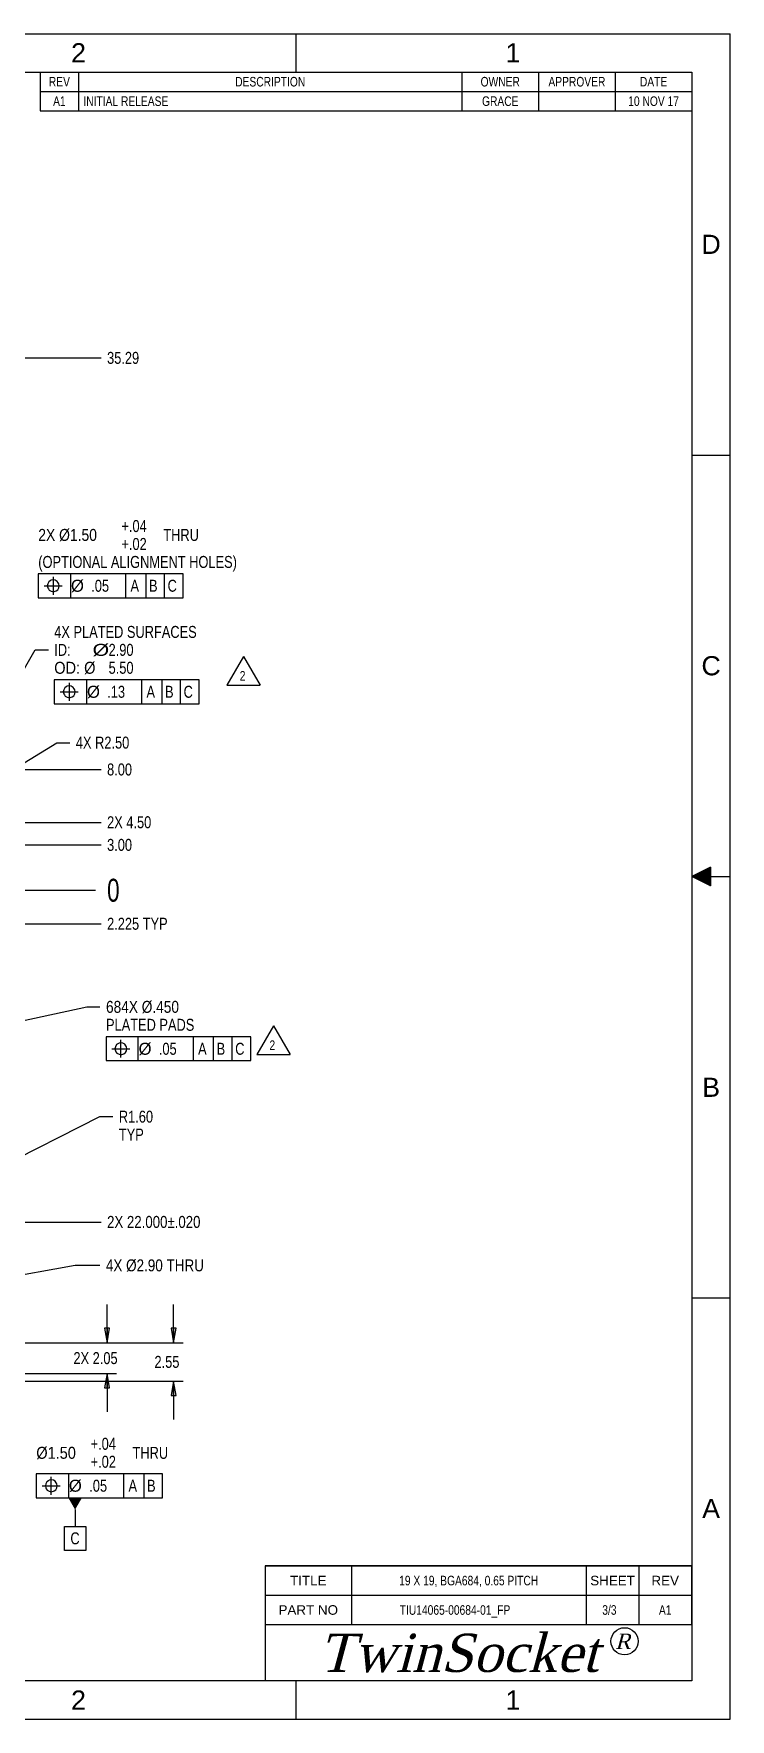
# Model space of a CAD drawing. Header units: inches. Extents: x 0 to 173, y 0 to 112.
# Drawn here: x 126.6 to 172.7, y 0 to 111.8 of the extents above; entities that cross this region are included whole.
import ezdxf
from ezdxf.enums import TextEntityAlignment as Align

# ---------------------------------------------------------------- set-up
doc = ezdxf.new("R2010")
doc.units = ezdxf.units.IN
doc.header["$LTSCALE"] = 0.374
doc.header["$MEASUREMENT"] = 0
doc.layers.get('0').update_dxf_attribs({"linetype": 'CONTINUOUS'})
for name, color, linetype in [('TIU14065-00684-01_DXF_DIMENSION', 7, 'CONTINUOUS'), ('TIU14065-00684-01_DXF_FORMAT', 7, 'CONTINUOUS'), ('TIU14065-00684-01_DXF_TABLE', 7, 'CONTINUOUS'), ('TIU14065-006DXF_CONTINUOUS_LINE', 7, 'CONTINUOUS')]:
    doc.layers.add(name, color=color, linetype=linetype)
doc.styles.get("Standard").update_dxf_attribs({"font": 'txt', "width": 0.8})
doc.styles.add('TEXTSTYLE_1', font='ARIAL.TTF')
doc.styles.add('TEXTSTYLE_2', font='GEORGIA.TTF')
doc.styles.add('TEXTSTYLE_3', font='txt', dxfattribs={"width": 0.8})

# ---------------------------------------------------------------- blocks, each defined once
blk = doc.blocks.new('_CLOSED')
at = {"color": 0, "linetype": 'ByBlock'}
for p, q in [((0, 0), (-1, 0.17)), ((-1, 0.17), (-1, -0.17)), ((-1, -0.17), (0, 0)), ((-1, 0), (0, 0))]:
    blk.add_line(p, q, dxfattribs=at)

msp = doc.modelspace()

# ---------------------------------------------------------------- linework, layer by layer
at = {"layer": 'TIU14065-00684-01_DXF_DIMENSION', "color": 2, "linetype": 'Continuous'}
for p, q in [((123.93, 90.26), (131.03, 90.26)), ((136.47, 75.95), (126.87, 75.95)), ((126.87, 75.95), (126.87, 74.36)), ((127.27, 75.15), (128.46, 75.15)), ((127.5, 75.29), (127.47, 75.15)), ((127.47, 75.15), (127.5, 75.02)), ((127.57, 75.42), (127.5, 75.29)), ((127.5, 75.02), (127.54, 74.95)), ((127.54, 74.95), (127.6, 74.86)), ((127.67, 75.48), (127.57, 75.42)), ((127.73, 75.52), (127.67, 75.48)), ((127.87, 75.55), (127.73, 75.52)), ((127.87, 74.56), (127.87, 75.75)), ((128, 75.52), (127.87, 75.55)), ((128.13, 75.45), (128, 75.52)), ((128.06, 74.82), (128.16, 74.89)), ((128.2, 75.35), (128.13, 75.45)), ((128.16, 74.89), (128.23, 75.02)), ((128.23, 75.29), (128.2, 75.35)), ((128.26, 75.15), (128.23, 75.29)), ((128.23, 75.02), (128.26, 75.15)), ((129.02, 74.36), (129.02, 75.95)), ((132.68, 74.36), (132.68, 75.95)), ((134.01, 74.36), (134.01, 75.95)), ((135.24, 74.36), (135.24, 75.95)), ((136.47, 74.36), (136.47, 75.95)), ((126.87, 74.36), (136.47, 74.36)), ((127.6, 74.86), (127.73, 74.79)), ((127.73, 74.79), (127.87, 74.76)), ((127.87, 74.76), (128, 74.79)), ((128, 74.79), (128.06, 74.82)), ((120.84, 60.73), (126.66, 70.9)), ((126.66, 70.9), (127.54, 70.9)), ((137.53, 68.92), (127.93, 68.92)), ((127.93, 68.92), (127.93, 67.33)), ((128.56, 68.26), (128.53, 68.12)), ((128.63, 68.39), (128.56, 68.26)), ((128.73, 68.46), (128.63, 68.39)), ((128.79, 68.49), (128.73, 68.46)), ((128.93, 68.52), (128.79, 68.49)), ((128.93, 67.53), (128.93, 68.72)), ((129.06, 68.49), (128.93, 68.52)), ((129.19, 68.42), (129.06, 68.49)), ((129.26, 68.32), (129.19, 68.42)), ((129.29, 68.26), (129.26, 68.32)), ((129.32, 68.12), (129.29, 68.26)), ((130.08, 67.33), (130.08, 68.92)), ((133.74, 67.33), (133.74, 68.92)), ((135.07, 67.33), (135.07, 68.92)), ((136.3, 67.33), (136.3, 68.92)), ((137.53, 67.33), (137.53, 68.92)), ((127.93, 67.33), (137.53, 67.33)), ((128.33, 68.12), (129.52, 68.12)), ((128.53, 68.12), (128.56, 67.99)), ((128.56, 67.99), (128.6, 67.93)), ((128.6, 67.93), (128.66, 67.83)), ((128.66, 67.83), (128.79, 67.76)), ((128.79, 67.76), (128.93, 67.73)), ((128.93, 67.73), (129.06, 67.76)), ((129.06, 67.76), (129.12, 67.79)), ((129.12, 67.79), (129.22, 67.86)), ((129.22, 67.86), (129.29, 67.99)), ((129.29, 67.99), (129.32, 68.12)), ((123.25, 61.78), (128.09, 64.75)), ((128.09, 64.75), (128.96, 64.75)), ((121.43, 62.97), (131.03, 62.97)), ((120.43, 59.47), (131.03, 59.47)), ((114.38, 57.97), (131.03, 57.97)), ((117.2, 54.97), (130.67, 54.97)), ((113.06, 52.75), (131.03, 52.75)), ((113.61, 43.7), (130.09, 47.24)), ((130.09, 47.24), (130.96, 47.24)), ((140.95, 45.26), (131.36, 45.26)), ((131.36, 45.26), (131.36, 43.67)), ((132.05, 44.73), (131.98, 44.59)), ((132.15, 44.79), (132.05, 44.73)), ((132.22, 44.83), (132.15, 44.79)), ((132.35, 44.86), (132.22, 44.83)), ((132.35, 43.87), (132.35, 45.06)), ((132.48, 44.83), (132.35, 44.86)), ((132.61, 44.76), (132.48, 44.83)), ((132.68, 44.66), (132.61, 44.76)), ((133.5, 43.67), (133.5, 45.26)), ((137.16, 43.67), (137.16, 45.26)), ((138.49, 43.67), (138.49, 45.26)), ((139.72, 43.67), (139.72, 45.26)), ((140.95, 43.67), (140.95, 45.26)), ((131.36, 43.67), (140.95, 43.67)), ((131.75, 44.46), (132.94, 44.46)), ((131.98, 44.59), (131.95, 44.46)), ((131.95, 44.46), (131.98, 44.33)), ((131.98, 44.33), (132.02, 44.26)), ((132.02, 44.26), (132.08, 44.16)), ((132.08, 44.16), (132.22, 44.1)), ((132.22, 44.1), (132.35, 44.06)), ((132.35, 44.06), (132.48, 44.1)), ((132.48, 44.1), (132.55, 44.13)), ((132.55, 44.13), (132.65, 44.2)), ((132.65, 44.2), (132.71, 44.33)), ((132.71, 44.59), (132.68, 44.66)), ((132.74, 44.46), (132.71, 44.59)), ((132.71, 44.33), (132.74, 44.46)), ((118.79, 33.8), (130.94, 39.96)), ((130.94, 39.96), (131.82, 39.96)), ((117.19, 32.97), (131.03, 32.97)), ((121.54, 28.73), (129.31, 30.1)), ((129.31, 30.1), (130.96, 30.1)), ((131.43, 24.97), (131.43, 27.51)), ((135.84, 24.97), (135.84, 27.51)), ((121.43, 24.97), (136.47, 24.97)), ((121.43, 24.97), (132.06, 24.97)), ((112.93, 22.42), (136.47, 22.42)), ((123.93, 22.92), (132.06, 22.92)), ((131.43, 22.92), (131.43, 20.38)), ((135.84, 22.42), (135.84, 19.88)), ((135.11, 16.28), (126.74, 16.28)), ((126.74, 16.28), (126.74, 14.69)), ((127.44, 15.75), (127.37, 15.62)), ((127.54, 15.82), (127.44, 15.75)), ((127.6, 15.85), (127.54, 15.82)), ((127.73, 15.88), (127.6, 15.85)), ((127.73, 14.89), (127.73, 16.08)), ((127.87, 15.85), (127.73, 15.88)), ((128, 15.78), (127.87, 15.85)), ((128.06, 15.68), (128, 15.78)), ((128.1, 15.62), (128.06, 15.68)), ((128.89, 14.69), (128.89, 16.28)), ((132.55, 14.69), (132.55, 16.28)), ((133.88, 14.69), (133.88, 16.28)), ((135.11, 14.69), (135.11, 16.28)), ((126.74, 14.69), (135.11, 14.69)), ((127.14, 15.48), (128.33, 15.48)), ((127.37, 15.62), (127.34, 15.48)), ((127.34, 15.48), (127.37, 15.35)), ((127.37, 15.35), (127.4, 15.29)), ((127.4, 15.29), (127.47, 15.19)), ((127.47, 15.19), (127.6, 15.12)), ((127.6, 15.12), (127.73, 15.09)), ((127.73, 15.09), (127.87, 15.12)), ((127.87, 15.12), (127.93, 15.15)), ((127.93, 15.15), (128.03, 15.22)), ((128.03, 15.22), (128.1, 15.35)), ((128.13, 15.48), (128.1, 15.62)), ((128.1, 15.35), (128.13, 15.48)), ((129.31, 13.9), (129.31, 12.79)), ((128.6, 12.79), (130.03, 12.79)), ((128.6, 11.2), (128.6, 12.79)), ((130.03, 12.79), (130.03, 11.2)), ((130.03, 11.2), (128.6, 11.2))]:
    msp.add_line(p, q, dxfattribs=at)
msp.add_solid([(128.86, 14.69), (129.77, 14.69), (129.31, 13.9)], dxfattribs=at)
at = {"layer": 'TIU14065-00684-01_DXF_FORMAT', "color": 7, "linetype": 'Continuous'}
for p, q in [((0, 111.76), (172.72, 111.76)), ((172.72, 0), (172.72, 111.76)), ((2.54, 109.22), (170.18, 109.22)), ((170.18, 109.22), (170.18, 2.54)), ((171.4, 56.49), (170.18, 55.88)), ((170.19, 55.87), (170.22, 55.9)), ((170.19, 55.88), (170.2, 55.89)), ((170.2, 55.87), (170.24, 55.91)), ((170.21, 55.86), (170.28, 55.93)), ((170.21, 55.87), (170.26, 55.92)), ((170.22, 55.86), (170.3, 55.94)), ((170.23, 55.86), (170.32, 55.95)), ((170.24, 55.85), (170.37, 55.97)), ((170.24, 55.85), (170.35, 55.96)), ((170.25, 55.85), (170.39, 55.98)), ((170.26, 55.84), (170.43, 56)), ((170.26, 55.84), (170.41, 55.99)), ((170.27, 55.83), (170.45, 56.02)), ((170.28, 55.83), (170.49, 56.04)), ((170.28, 55.83), (170.47, 56.03)), ((170.29, 55.82), (170.51, 56.05)), ((170.3, 55.82), (170.53, 56.06)), ((170.31, 55.81), (170.58, 56.08)), ((170.31, 55.82), (170.56, 56.07)), ((170.32, 55.81), (170.6, 56.09)), ((170.33, 55.8), (170.64, 56.11)), ((170.33, 55.81), (170.62, 56.1)), ((170.34, 55.8), (170.66, 56.12)), ((170.35, 55.79), (170.7, 56.14)), ((170.35, 55.8), (170.68, 56.13)), ((170.36, 55.79), (170.72, 56.15)), ((170.37, 55.79), (170.74, 56.16)), ((170.38, 55.78), (170.79, 56.18)), ((170.38, 55.78), (170.77, 56.17)), ((170.39, 55.78), (170.81, 56.19)), ((170.4, 55.77), (170.85, 56.22)), ((170.4, 55.77), (170.83, 56.2)), ((170.41, 55.76), (170.87, 56.23)), ((170.42, 55.76), (170.91, 56.25)), ((170.42, 55.76), (170.89, 56.24)), ((170.43, 55.75), (170.93, 56.26)), ((170.44, 55.75), (170.96, 56.27)), ((170.45, 55.74), (171, 56.29)), ((170.45, 55.75), (170.98, 56.28)), ((170.46, 55.74), (171.02, 56.3)), ((170.47, 55.73), (171.06, 56.32)), ((170.47, 55.74), (171.04, 56.31)), ((170.48, 55.73), (171.08, 56.33)), ((170.49, 55.72), (171.12, 56.35)), ((170.49, 55.73), (171.1, 56.34)), ((170.5, 55.72), (171.14, 56.36)), ((170.51, 55.72), (171.17, 56.37)), ((170.52, 55.71), (171.21, 56.39)), ((170.52, 55.71), (171.19, 56.38)), ((170.53, 55.71), (171.23, 56.4)), ((170.54, 55.7), (171.27, 56.43)), ((170.54, 55.7), (171.25, 56.42)), ((170.55, 55.69), (171.29, 56.44)), ((170.56, 55.69), (171.33, 56.46)), ((170.56, 55.69), (171.31, 56.45)), ((170.57, 55.68), (171.36, 56.47)), ((170.58, 55.68), (171.38, 56.48)), ((170.59, 55.68), (171.4, 56.49)), ((170.59, 55.67), (171.4, 56.48)), ((170.6, 55.67), (171.4, 56.47)), ((170.61, 55.67), (171.4, 56.46)), ((170.61, 55.66), (171.4, 56.45)), ((170.62, 55.66), (171.4, 56.44)), ((170.63, 55.66), (171.4, 56.43)), ((170.63, 55.65), (171.4, 56.42)), ((170.64, 55.65), (171.4, 56.41)), ((170.65, 55.65), (171.4, 56.4)), ((170.66, 55.64), (171.4, 56.39)), ((170.66, 55.64), (171.4, 56.37)), ((170.67, 55.64), (171.4, 56.36)), ((170.68, 55.63), (171.4, 56.35)), ((170.68, 55.63), (171.4, 56.34)), ((170.69, 55.62), (171.4, 56.33)), ((170.7, 55.62), (171.4, 56.32)), ((170.71, 55.62), (171.4, 56.31)), ((170.71, 55.61), (171.4, 56.3)), ((170.72, 55.61), (171.4, 56.29)), ((170.73, 55.61), (171.4, 56.28)), ((170.73, 55.6), (171.4, 56.27)), ((170.74, 55.6), (171.4, 56.26)), ((170.75, 55.6), (171.4, 56.25)), ((170.75, 55.59), (171.4, 56.24)), ((170.76, 55.59), (171.4, 56.23)), ((170.77, 55.59), (171.4, 56.22)), ((170.78, 55.58), (171.4, 56.21)), ((170.78, 55.58), (171.4, 56.2)), ((170.79, 55.58), (171.4, 56.19)), ((170.8, 55.57), (171.4, 56.17)), ((170.8, 55.57), (171.4, 56.16)), ((170.81, 55.56), (171.4, 56.15)), ((170.82, 55.56), (171.4, 56.14)), ((170.82, 55.56), (171.4, 56.13)), ((170.83, 55.55), (171.4, 56.12)), ((170.84, 55.55), (171.4, 56.11)), ((170.85, 55.55), (171.4, 56.1)), ((170.85, 55.54), (171.4, 56.09)), ((170.86, 55.54), (171.4, 56.08)), ((170.87, 55.54), (171.4, 56.07)), ((170.87, 55.53), (171.4, 56.06)), ((170.88, 55.53), (171.4, 56.05)), ((170.89, 55.53), (171.4, 56.04)), ((170.89, 55.52), (171.4, 56.03)), ((170.9, 55.52), (171.4, 56.02)), ((170.91, 55.52), (171.4, 56.01)), ((170.92, 55.51), (171.4, 56)), ((170.92, 55.51), (171.4, 55.99)), ((170.93, 55.51), (171.4, 55.97)), ((170.94, 55.5), (171.4, 55.96)), ((170.94, 55.5), (171.4, 55.95)), ((170.95, 55.49), (171.4, 55.94)), ((170.96, 55.49), (171.4, 55.93)), ((170.96, 55.49), (171.4, 55.92)), ((170.97, 55.48), (171.4, 55.91)), ((170.98, 55.48), (171.4, 55.9)), ((170.99, 55.48), (171.4, 55.89)), ((170.99, 55.47), (171.4, 55.88)), ((171.4, 56.49), (171.4, 55.27)), ((171.4, 55.27), (170.18, 55.88)), ((171, 55.47), (171.4, 55.87)), ((171.01, 55.47), (171.4, 55.86)), ((171.01, 55.46), (171.4, 55.85)), ((171.02, 55.46), (171.4, 55.84)), ((171.03, 55.46), (171.4, 55.83)), ((171.03, 55.45), (171.4, 55.82)), ((171.04, 55.45), (171.4, 55.81)), ((171.05, 55.45), (171.4, 55.8)), ((171.06, 55.44), (171.4, 55.79)), ((171.06, 55.44), (171.4, 55.77)), ((171.07, 55.44), (171.4, 55.76)), ((171.08, 55.43), (171.4, 55.75)), ((171.08, 55.43), (171.4, 55.74)), ((171.09, 55.42), (171.4, 55.73)), ((171.1, 55.42), (171.4, 55.72)), ((171.1, 55.42), (171.4, 55.71)), ((171.11, 55.41), (171.4, 55.7)), ((171.12, 55.41), (171.4, 55.69)), ((171.13, 55.41), (171.4, 55.68)), ((171.13, 55.4), (171.4, 55.67)), ((171.14, 55.4), (171.4, 55.66)), ((171.15, 55.4), (171.4, 55.65)), ((171.15, 55.39), (171.4, 55.64)), ((171.16, 55.39), (171.4, 55.63)), ((171.17, 55.39), (171.4, 55.62)), ((171.18, 55.38), (171.4, 55.61)), ((171.18, 55.38), (171.4, 55.6)), ((171.19, 55.38), (171.4, 55.59)), ((171.2, 55.37), (171.4, 55.57)), ((171.2, 55.37), (171.4, 55.56)), ((171.21, 55.36), (171.4, 55.55)), ((171.22, 55.36), (171.4, 55.54)), ((171.22, 55.36), (171.4, 55.53)), ((171.23, 55.35), (171.4, 55.52)), ((171.24, 55.35), (171.4, 55.51)), ((171.25, 55.35), (171.4, 55.5)), ((171.25, 55.34), (171.4, 55.49)), ((171.26, 55.34), (171.4, 55.48)), ((171.27, 55.34), (171.4, 55.47)), ((171.27, 55.33), (171.4, 55.46)), ((171.28, 55.33), (171.4, 55.45)), ((171.29, 55.33), (171.4, 55.44)), ((171.29, 55.32), (171.4, 55.43)), ((171.3, 55.32), (171.4, 55.42)), ((171.31, 55.32), (171.4, 55.41)), ((171.32, 55.31), (171.4, 55.4)), ((171.32, 55.31), (171.4, 55.39)), ((171.33, 55.31), (171.4, 55.37)), ((171.34, 55.3), (171.4, 55.36)), ((171.34, 55.3), (171.4, 55.35)), ((171.35, 55.29), (171.4, 55.34)), ((171.36, 55.29), (171.4, 55.33)), ((171.36, 55.29), (171.4, 55.32)), ((171.37, 55.28), (171.4, 55.31)), ((171.38, 55.28), (171.4, 55.3)), ((171.39, 55.28), (171.4, 55.29)), ((171.39, 55.27), (171.4, 55.28)), ((171.41, 55.88), (172.72, 55.88)), ((141.91, 10.17), (141.91, 2.55)), ((170.18, 10.17), (141.91, 10.17)), ((170.18, 2.54), (2.54, 2.54)), ((0, 0), (172.72, 0))]:
    msp.add_line(p, q, dxfattribs=at)
at = {"layer": 'TIU14065-00684-01_DXF_FORMAT', "color": 2, "linetype": 'Continuous'}
for p, q in [((143.93, 111.76), (143.93, 109.22)), ((170.18, 83.82), (172.72, 83.82)), ((170.18, 27.94), (172.72, 27.94)), ((141.9, 10.17), (163.17, 10.17)), ((141.9, 10.17), (141.9, 6.28)), ((147.62, 10.17), (147.62, 6.28)), ((163.17, 10.17), (163.17, 6.28)), ((163.17, 10.17), (170.16, 10.17)), ((163.17, 10.17), (163.17, 6.28)), ((166.67, 10.17), (166.67, 6.28)), ((170.16, 10.17), (170.16, 6.28)), ((141.9, 8.22), (163.17, 8.22)), ((163.17, 8.22), (170.16, 8.22)), ((141.9, 6.28), (163.17, 6.28)), ((163.17, 6.28), (170.16, 6.28)), ((143.93, 2.54), (143.93, 0))]:
    msp.add_line(p, q, dxfattribs=at)
at = {"layer": 'TIU14065-00684-01_DXF_FORMAT', "linetype": 'Continuous'}
msp.add_circle((165.72, 5.17), 0.903, dxfattribs=at)
at = {"layer": 'TIU14065-00684-01_DXF_TABLE', "color": 2, "linetype": 'Continuous'}
for p, q in [((127, 109.22), (170.18, 109.22)), ((127, 109.22), (127, 106.64)), ((129.54, 109.22), (129.54, 106.64)), ((154.94, 109.22), (154.94, 106.64)), ((160.02, 109.22), (160.02, 106.64)), ((165.1, 109.22), (165.1, 106.64)), ((170.18, 109.22), (170.18, 106.64)), ((127, 107.93), (170.18, 107.93)), ((127, 106.64), (170.18, 106.64))]:
    msp.add_line(p, q, dxfattribs=at)
at = {"layer": 'TIU14065-006DXF_CONTINUOUS_LINE', "color": 2, "linetype": 'Continuous'}
for p, q in [((140.47, 70.46), (139.37, 68.56)), ((140.47, 70.46), (141.57, 68.56)), ((139.37, 68.56), (141.57, 68.56)), ((142.45, 45.97), (141.35, 44.07)), ((142.45, 45.97), (143.55, 44.07)), ((141.35, 44.07), (143.55, 44.07))]:
    msp.add_line(p, q, dxfattribs=at)

# ---------------------------------------------------------------- block references
at = {"layer": 'TIU14065-00684-01_DXF_DIMENSION', "color": 2, "linetype": 'Continuous', "xscale": 0.9524999999999998, "yscale": 0.9524999999999998, "zscale": 0.9524999999999998}
for p, rotation in [((131.43, 24.97), 270), ((135.84, 24.97), 270), ((131.43, 22.92), 90), ((135.84, 22.42), 90)]:
    msp.add_blockref('_CLOSED', p, dxfattribs=dict(at, rotation=rotation))

# ---------------------------------------------------------------- texts
at = {"layer": 'TIU14065-00684-01_DXF_DIMENSION', "color": 2, "linetype": 'Continuous'}
for s, height, width, p in [('35.29', 0.794, 0.8, (131.43, 89.87)), ('+.04', 0.794, 0.8, (132.38, 78.72)), ('2X %%c1.50', 0.794, 0.866667, (126.87, 78.13)), ('+.02', 0.794, 0.8, (132.38, 77.53)), (' THRU', 0.794, 0.8, (134.92, 78.13)), ('(OPTIONAL ALIGNMENT HOLES)', 0.7937, 0.8, (126.87, 76.34)), (' %%c', 0.794, 1.041667, (128.73, 74.76)), ('.05', 0.794, 0.8, (130.38, 74.76)), ('A', 0.794, 0.8, (132.98, 74.76)), ('B', 0.794, 0.8, (134.21, 74.76)), ('C', 0.794, 0.8, (135.44, 74.76)), ('4X PLATED SURFACES', 0.7937, 0.8, (127.93, 71.7)), ('ID: ', 0.794, 0.8, (127.93, 70.51)), ('%%c', 0.794, 1.333333, (130.47, 70.51)), ('2.90', 0.794, 0.8, (131.53, 70.51)), ('OD: %%c', 0.794, 0.906667, (127.93, 69.32)), ('5.50', 0.794, 0.8, (131.53, 69.32)), (' %%c', 0.794, 1.041667, (129.79, 67.73)), ('.13', 0.794, 0.8, (131.44, 67.73)), ('A', 0.794, 0.8, (134.04, 67.73)), ('B', 0.794, 0.8, (135.27, 67.73)), ('C', 0.794, 0.8, (136.5, 67.73)), ('4X R2.50', 0.794, 0.8, (129.36, 64.36)), ('8.00', 0.794, 0.8, (131.43, 62.58)), ('2X 4.50', 0.794, 0.8, (131.43, 59.08)), ('3.00', 0.794, 0.8, (131.43, 57.58)), ('2.225 TYP', 0.794, 0.8, (131.43, 52.35)), ('684X %%c.450', 0.7937, 0.853333, (131.36, 46.84)), ('PLATED PADS', 0.7937, 0.8, (131.36, 45.65)), (' %%c', 0.794, 1.041667, (133.21, 44.06)), ('.05', 0.794, 0.8, (134.86, 44.06)), ('A', 0.794, 0.8, (137.46, 44.06)), ('B', 0.794, 0.8, (138.69, 44.06)), ('C', 0.794, 0.8, (139.92, 44.06)), ('R1.60', 0.794, 0.8, (132.21, 39.56)), ('TYP', 0.794, 0.8, (132.21, 38.37)), ('2X 22.000%%p.020', 0.7937, 0.82619, (131.43, 32.58)), ('4X %%c2.90 THRU', 0.7937, 0.841026, (131.35, 29.7)), ('2X 2.05', 0.794, 0.8, (129.2, 23.55)), ('2.55', 0.794, 0.8, (134.57, 23.3)), ('%%c1.50', 0.794, 0.906667, (126.74, 17.27)), ('+.04', 0.794, 0.8, (130.34, 17.87)), (' THRU', 0.794, 0.8, (132.88, 17.27)), ('+.02', 0.794, 0.8, (130.34, 16.68)), (' %%c', 0.794, 1.041667, (128.59, 15.09)), ('.05', 0.794, 0.8, (130.25, 15.09)), ('A', 0.794, 0.8, (132.85, 15.09)), ('B', 0.794, 0.8, (134.08, 15.09)), ('C', 0.794, 0.8, (129, 11.6))]:
    msp.add_text(s, height=height, dxfattribs=dict(at, width=width)).set_placement(p)
at = {"layer": 'TIU14065-00684-01_DXF_DIMENSION', "color": 2, "linetype": 'Continuous', "style": 'TEXTSTYLE_3', "width": 0.733333}
msp.add_text('0', height=1.52, dxfattribs=at).set_placement((131.43, 54.21))
at = {"layer": 'TIU14065-00684-01_DXF_FORMAT', "color": 7, "linetype": 'Continuous', "style": 'TEXTSTYLE_1'}
for s, p in [('2', (129.54, 109.86)), ('1', (158.32, 109.86)), ('D', (171.45, 97.16)), ('C', (171.45, 69.22)), ('B', (171.45, 41.27)), ('A', (171.45, 13.34)), ('2', (129.54, 0.64)), ('1', (158.32, 0.64))]:
    msp.add_text(s, height=1.27, dxfattribs=at).set_placement(p, align=Align.CENTER)
at = {"layer": 'TIU14065-00684-01_DXF_FORMAT', "color": 2, "linetype": 'Continuous', "style": 'TEXTSTYLE_1'}
for s, p in [('TITLE', (144.76, 8.88)), ('SHEET', (164.92, 8.88)), ('REV', (168.41, 8.88)), ('PART NO', (144.76, 6.93))]:
    msp.add_text(s, height=0.635, dxfattribs=at).set_placement(p, align=Align.CENTER)
at = {"layer": 'TIU14065-00684-01_DXF_FORMAT', "color": 2, "linetype": 'Continuous', "width": 0.8}
for s, p in [('19 X 19, BGA684, 0.65 PITCH', (155.39, 8.88)), ('A1', (168.41, 6.93))]:
    msp.add_text(s, height=0.635, dxfattribs=at).set_placement(p, align=Align.CENTER)
at = {"layer": 'TIU14065-00684-01_DXF_FORMAT', "color": 2, "width": 0.8}
for s, p in [('TIU14065-00684-01_FP', (150.82, 6.93)), ('3/3', (164.24, 6.93))]:
    msp.add_text(s, height=0.635, dxfattribs=at).set_placement(p)
at = {"layer": 'TIU14065-00684-01_DXF_FORMAT', "linetype": 'Continuous', "style": 'TEXTSTYLE_2', "oblique": 15}
for s, height, p in [('TwinSocket', 2.54, (145.44, 3.14)), ('R', 1.02, (165.09, 4.66))]:
    msp.add_text(s, height=height, dxfattribs=at).set_placement(p)
at = {"layer": 'TIU14065-00684-01_DXF_TABLE', "color": 2, "linetype": 'Continuous', "width": 0.8}
for s, p in [('REV', (128.27, 108.26)), ('DESCRIPTION', (142.24, 108.26)), ('OWNER', (157.48, 108.26)), ('APPROVER', (162.56, 108.26)), ('DATE', (167.64, 108.26)), ('A1', (128.27, 106.97)), ('GRACE', (157.48, 106.97)), ('10 NOV 17', (167.64, 106.97))]:
    msp.add_text(s, height=0.635, dxfattribs=at).set_placement(p, align=Align.CENTER)
msp.add_text('INITIAL RELEASE', height=0.635, dxfattribs=at).set_placement((129.86, 106.97))
at = {"layer": 'TIU14065-006DXF_CONTINUOUS_LINE', "color": 2, "linetype": 'Continuous', "width": 0.8}
for p in [(140.22, 68.87), (142.19, 44.38)]:
    msp.add_text('2', height=0.635, dxfattribs=at).set_placement(p)

doc.saveas('drawing.dxf')
